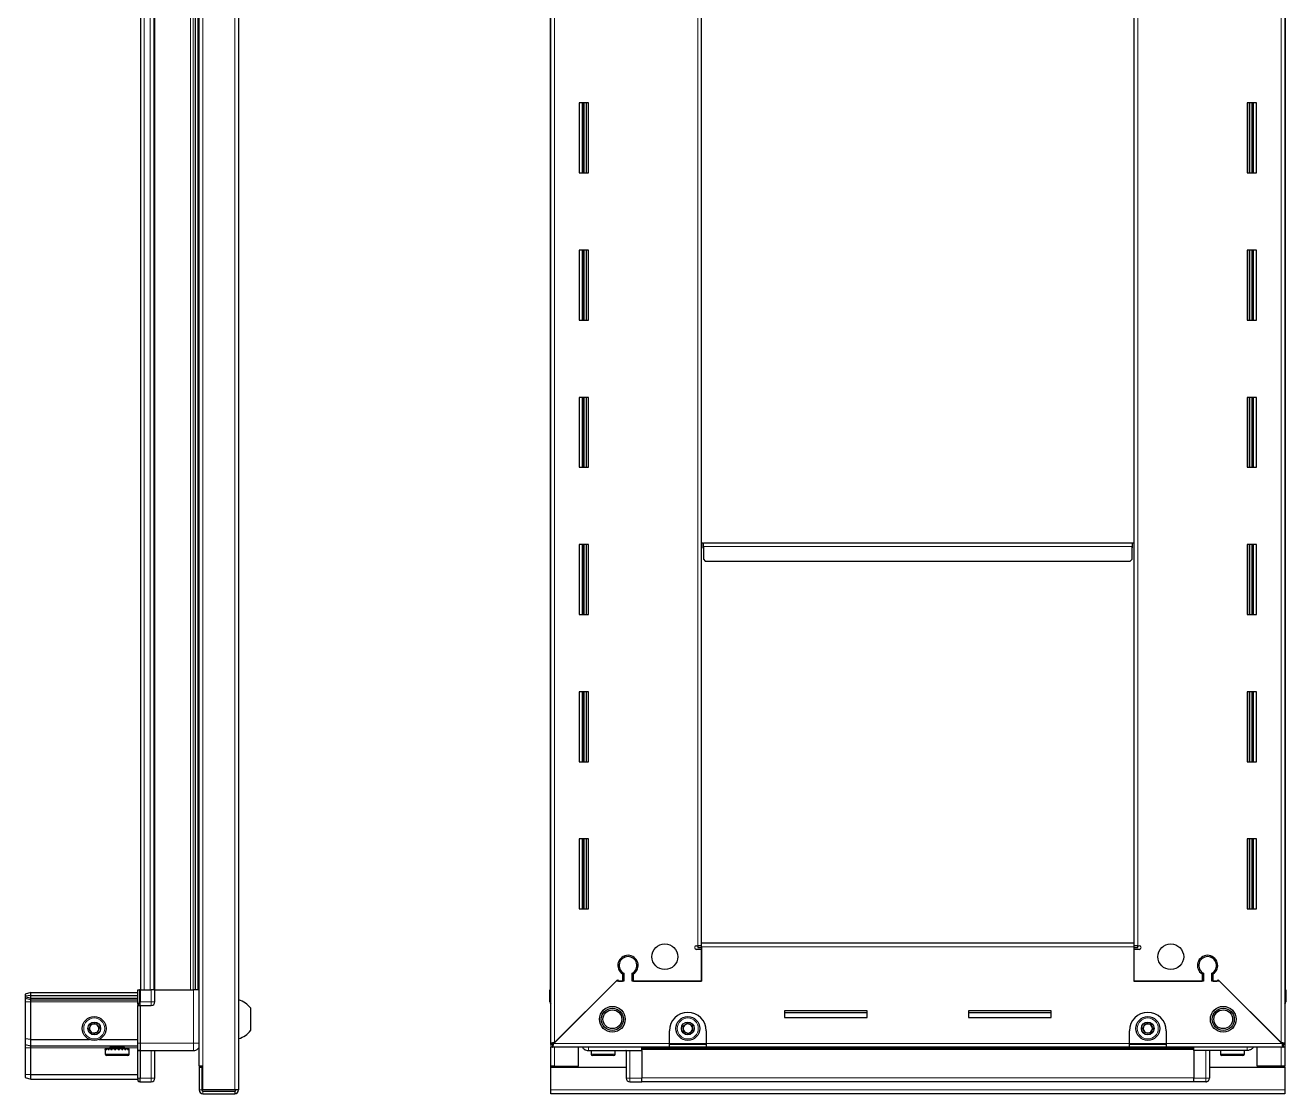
# Model space of a CAD drawing. Header units: millimetres. Extents: x 964 to 3493, y -1259 to 1435.
# Drawn here: x 2732 to 3418, y 94 to 675 of the extents above; entities that cross this region are included whole.
import ezdxf

# ---------------------------------------------------------------- set-up
doc = ezdxf.new("R2010")
doc.units = ezdxf.units.MM

msp = doc.modelspace()

# ---------------------------------------------------------------- linework, layer by layer
at = {"color": 8, "linetype": 'Continuous', "lineweight": 18}
for p, q in [((2846.38, 1290.97), (2846.38, 96.17)), ((2828.98, 1278.07), (2828.98, 109.07)), ((3020.21, 1265.22), (3020.21, 121.92)), ((3415.01, 121.92), (3415.01, 1265.22)), ((2797.13, 1236.57), (2797.13, 150.57)), ((2800.33, 1236.57), (2800.33, 150.57)), ((2802.98, 1236.57), (2802.98, 150.57)), ((2822.39, 150.57), (2822.39, 1236.57)), ((2823.8, 1236.57), (2823.8, 150.57)), ((2826.25, 150.57), (2826.25, 1236.57)), ((3098.01, 174.57), (3098.01, 1212.57)), ((3337.21, 1212.57), (3337.21, 174.57)), ((3035.11, 632.57), (3035.11, 594.57)), ((3036.35, 632.57), (3036.35, 594.57)), ((3398.88, 594.57), (3398.88, 632.57)), ((3400.11, 594.57), (3400.11, 632.57)), ((3035.11, 552.57), (3035.11, 514.57)), ((3036.35, 552.57), (3036.35, 514.57)), ((3398.88, 514.57), (3398.88, 552.57)), ((3400.11, 514.57), (3400.11, 552.57)), ((3035.11, 472.57), (3035.11, 434.57)), ((3036.35, 472.57), (3036.35, 434.57)), ((3398.88, 434.57), (3398.88, 472.57)), ((3400.11, 434.57), (3400.11, 472.57)), ((3035.11, 392.57), (3035.11, 354.57)), ((3036.35, 392.57), (3036.35, 354.57)), ((3101.11, 391.47), (3334.11, 391.47)), ((3398.88, 354.57), (3398.88, 392.57)), ((3400.11, 354.57), (3400.11, 392.57)), ((3035.11, 312.57), (3035.11, 274.57)), ((3036.35, 312.57), (3036.35, 274.57)), ((3398.88, 274.57), (3398.88, 312.57)), ((3400.11, 274.57), (3400.11, 312.57)), ((3035.11, 232.57), (3035.11, 194.57)), ((3036.35, 232.57), (3036.35, 194.57)), ((3398.88, 194.57), (3398.88, 232.57)), ((3400.11, 194.57), (3400.11, 232.57)), ((3335.11, 173.97), (3100.11, 173.97)), ((2735.48, 144.07), (2732.48, 144.07)), ((2735.48, 144.07), (2793.78, 144.07)), ((2794.98, 150.57), (2794.65, 150.57)), ((2794.98, 144.07), (2794.65, 144.07)), ((2794.98, 144.07), (2800.98, 144.07)), ((2800.98, 150.57), (2800.98, 144.07)), ((2802.98, 144.07), (2800.98, 144.07)), ((2800.98, 144.07), (2800.98, 142.07)), ((2823.98, 150.57), (2823.98, 121.57)), ((3018.11, 144.07), (3017.61, 144.07)), ((3417.11, 144.07), (3417.61, 144.07)), ((2794.98, 141.87), (2793.78, 141.87)), ((2732.48, 119.07), (2735.48, 119.07)), ((2735.48, 119.07), (2778.48, 119.07)), ((2786.48, 119.07), (2793.78, 119.07)), ((2794.98, 121.57), (2793.78, 121.57)), ((2794.98, 117.37), (2793.78, 117.37)), ((2794.98, 121.57), (2823.98, 121.57)), ((2800.98, 117.57), (2800.98, 102.57)), ((3019.71, 121.42), (3082.61, 121.42)), ((3020.21, 109.07), (3020.21, 119.32)), ((3061.11, 102.57), (3061.11, 117.57)), ((3067.61, 119.31), (3367.61, 119.31)), ((3067.61, 118.07), (3367.61, 118.07)), ((3102.61, 121.42), (3082.61, 121.42)), ((3102.61, 121.42), (3332.61, 121.42)), ((3352.61, 121.42), (3332.61, 121.42)), ((3352.61, 121.42), (3415.51, 121.42)), ((3374.11, 102.57), (3374.11, 117.57)), ((3415.01, 119.32), (3415.01, 109.07)), ((2788.98, 115.67), (2775.98, 115.67)), ((3044.42, 115.67), (3040.11, 115.67)), ((3053.11, 115.67), (3044.42, 115.67)), ((3390.09, 115.67), (3382.11, 115.67)), ((3395.11, 115.67), (3390.09, 115.67)), ((3020.21, 108.57), (3020.21, 109.07)), ((3415.01, 109.07), (3415.01, 108.57)), ((2794.98, 102.57), (2793.78, 102.57)), ((2794.98, 102.57), (2800.98, 102.57)), ((2800.98, 102.57), (2802.98, 102.57)), ((2800.98, 102.57), (2800.98, 100.57)), ((2828.48, 96.17), (2826.98, 96.17)), ((3417.11, 96.17), (3018.11, 96.17)), ((3059.11, 102.57), (3061.11, 102.57)), ((3067.61, 102.57), (3061.11, 102.57)), ((3061.11, 100.57), (3061.11, 102.57)), ((3067.61, 102.72), (3367.61, 102.72)), ((3367.61, 102.57), (3374.11, 102.57)), ((3376.11, 102.57), (3374.11, 102.57)), ((3374.11, 100.57), (3374.11, 102.57)), ((2829.08, 95.57), (2829.08, 94.07))]:
    msp.add_line(p, q, dxfattribs=at)
at = {"color": 7, "linetype": 'Continuous', "lineweight": 25}
for p, q in [((2848.48, 1290.97), (2848.48, 96.17)), ((2826.88, 1278.07), (2826.88, 109.07)), ((3018.11, 121.32), (3018.11, 1265.82)), ((3417.11, 1265.82), (3417.11, 121.32)), ((2795.13, 1236.57), (2795.13, 150.57)), ((2802.33, 1236.57), (2802.33, 150.57)), ((2825.01, 150.57), (2825.01, 1236.57)), ((2825.04, 150.57), (2825.04, 1236.57)), ((2826.83, 1236.57), (2826.83, 150.57)), ((3017.76, 1236.57), (3017.76, 150.57)), ((3417.46, 150.57), (3417.46, 1236.57)), ((3100.11, 176.07), (3100.11, 1211.07)), ((3335.11, 1211.07), (3335.11, 176.07)), ((3038.61, 632.57), (3033.61, 632.57)), ((3033.61, 632.57), (3033.61, 594.57)), ((3035.76, 594.57), (3035.76, 632.57)), ((3037.55, 594.57), (3037.55, 632.57)), ((3037.59, 594.57), (3037.59, 632.57)), ((3038.61, 594.57), (3038.61, 632.57)), ((3396.61, 632.57), (3396.61, 594.57)), ((3401.61, 632.57), (3396.61, 632.57)), ((3397.63, 632.57), (3397.63, 594.57)), ((3397.67, 632.57), (3397.67, 594.57)), ((3399.46, 632.57), (3399.46, 594.57)), ((3401.61, 594.57), (3401.61, 632.57)), ((3033.61, 594.57), (3038.61, 594.57)), ((3396.61, 594.57), (3401.61, 594.57)), ((3038.61, 552.57), (3033.61, 552.57)), ((3033.61, 552.57), (3033.61, 514.57)), ((3035.76, 514.57), (3035.76, 552.57)), ((3037.55, 514.57), (3037.55, 552.57)), ((3037.59, 514.57), (3037.59, 552.57)), ((3038.61, 514.57), (3038.61, 552.57)), ((3396.61, 552.57), (3396.61, 514.57)), ((3401.61, 552.57), (3396.61, 552.57)), ((3397.63, 552.57), (3397.63, 514.57)), ((3397.67, 552.57), (3397.67, 514.57)), ((3399.46, 552.57), (3399.46, 514.57)), ((3401.61, 514.57), (3401.61, 552.57)), ((3033.61, 514.57), (3038.61, 514.57)), ((3396.61, 514.57), (3401.61, 514.57)), ((3038.61, 472.57), (3033.61, 472.57)), ((3033.61, 472.57), (3033.61, 434.57)), ((3035.76, 434.57), (3035.76, 472.57)), ((3037.55, 434.57), (3037.55, 472.57)), ((3037.59, 434.57), (3037.59, 472.57)), ((3038.61, 434.57), (3038.61, 472.57)), ((3396.61, 472.57), (3396.61, 434.57)), ((3401.61, 472.57), (3396.61, 472.57)), ((3397.63, 472.57), (3397.63, 434.57)), ((3397.67, 472.57), (3397.67, 434.57)), ((3399.46, 472.57), (3399.46, 434.57)), ((3401.61, 434.57), (3401.61, 472.57)), ((3033.61, 434.57), (3038.61, 434.57)), ((3396.61, 434.57), (3401.61, 434.57)), ((3038.61, 392.57), (3033.61, 392.57)), ((3033.61, 392.57), (3033.61, 354.57)), ((3035.76, 354.57), (3035.76, 392.57)), ((3037.55, 354.57), (3037.55, 392.57)), ((3037.59, 354.57), (3037.59, 392.57)), ((3038.61, 354.57), (3038.61, 392.57)), ((3100.11, 393.57), (3100.86, 393.57)), ((3100.86, 393.57), (3100.86, 390.72)), ((3100.86, 390.72), (3101.11, 390.72)), ((3101.11, 391.47), (3101.11, 393.57)), ((3101.11, 393.57), (3334.11, 393.57)), ((3101.11, 391.47), (3101.11, 384.57)), ((3334.11, 393.57), (3334.11, 391.47)), ((3334.11, 384.57), (3334.11, 391.47)), ((3334.11, 390.72), (3334.36, 390.72)), ((3334.36, 390.72), (3334.36, 393.57)), ((3334.36, 393.57), (3335.11, 393.57)), ((3396.61, 392.57), (3396.61, 354.57)), ((3401.61, 392.57), (3396.61, 392.57)), ((3397.63, 392.57), (3397.63, 354.57)), ((3397.67, 392.57), (3397.67, 354.57)), ((3399.46, 392.57), (3399.46, 354.57)), ((3401.61, 354.57), (3401.61, 392.57)), ((3101.11, 384.57), (3102.11, 383.57)), ((3333.11, 383.57), (3334.11, 384.57)), ((3102.11, 383.57), (3333.11, 383.57)), ((3033.61, 354.57), (3038.61, 354.57)), ((3396.61, 354.57), (3401.61, 354.57)), ((3038.61, 312.57), (3033.61, 312.57)), ((3033.61, 312.57), (3033.61, 274.57)), ((3035.76, 274.57), (3035.76, 312.57)), ((3037.55, 274.57), (3037.55, 312.57)), ((3037.59, 274.57), (3037.59, 312.57)), ((3038.61, 274.57), (3038.61, 312.57)), ((3396.61, 312.57), (3396.61, 274.57)), ((3401.61, 312.57), (3396.61, 312.57)), ((3397.63, 312.57), (3397.63, 274.57)), ((3397.67, 312.57), (3397.67, 274.57)), ((3399.46, 312.57), (3399.46, 274.57)), ((3401.61, 274.57), (3401.61, 312.57)), ((3033.61, 274.57), (3038.61, 274.57)), ((3396.61, 274.57), (3401.61, 274.57)), ((3038.61, 232.57), (3033.61, 232.57)), ((3033.61, 232.57), (3033.61, 194.57)), ((3035.76, 194.57), (3035.76, 232.57)), ((3037.55, 194.57), (3037.55, 232.57)), ((3037.59, 194.57), (3037.59, 232.57)), ((3038.61, 194.57), (3038.61, 232.57)), ((3396.61, 232.57), (3396.61, 194.57)), ((3401.61, 232.57), (3396.61, 232.57)), ((3397.63, 232.57), (3397.63, 194.57)), ((3397.67, 232.57), (3397.67, 194.57)), ((3399.46, 232.57), (3399.46, 194.57)), ((3401.61, 194.57), (3401.61, 232.57)), ((3033.61, 194.57), (3038.61, 194.57)), ((3396.61, 194.57), (3401.61, 194.57)), ((3097.26, 174.57), (3098.01, 174.57)), ((3100.11, 172.57), (3097.26, 172.57)), ((3100.11, 174.57), (3098.01, 174.57)), ((3098.11, 174.57), (3098.11, 173.57)), ((3098.11, 173.57), (3100.11, 173.57)), ((3100.11, 173.97), (3100.11, 176.07)), ((3100.11, 176.07), (3335.11, 176.07)), ((3100.11, 173.97), (3100.11, 155.32)), ((3100.11, 155.32), (3100.11, 172.57)), ((3335.11, 176.07), (3335.11, 173.97)), ((3337.21, 174.57), (3335.11, 174.57)), ((3335.11, 173.97), (3335.11, 155.32)), ((3335.11, 173.57), (3337.11, 173.57)), ((3335.11, 172.57), (3335.11, 155.32)), ((3337.96, 172.57), (3335.11, 172.57)), ((3337.11, 173.57), (3337.11, 174.57)), ((3337.21, 174.57), (3337.96, 174.57)), ((3058.11, 168.94), (3058.11, 168.18)), ((3377.11, 168.94), (3377.11, 168.18)), ((3057.11, 159.21), (3057.11, 155.32)), ((3057.81, 159.61), (3057.81, 155.32)), ((3062.41, 155.32), (3062.41, 159.61)), ((3063.11, 155.32), (3063.11, 159.21)), ((3372.11, 159.21), (3372.11, 155.32)), ((3372.81, 159.61), (3372.81, 155.32)), ((3377.41, 155.32), (3377.41, 159.61)), ((3378.11, 155.32), (3378.11, 159.21)), ((3053.61, 155.32), (3019.71, 121.42)), ((3020.21, 121.92), (3054.31, 156.02)), ((3057.81, 155.32), (3053.61, 155.32)), ((3054.31, 156.02), (3055.01, 155.32)), ((3055.01, 155.32), (3057.11, 155.32)), ((3100.11, 155.32), (3062.41, 155.32)), ((3063.11, 155.32), (3100.11, 155.32)), ((3372.81, 155.32), (3335.11, 155.32)), ((3335.11, 155.32), (3372.11, 155.32)), ((3381.61, 155.32), (3377.41, 155.32)), ((3378.11, 155.32), (3380.21, 155.32)), ((3380.21, 155.32), (3380.91, 156.02)), ((3380.91, 156.02), (3415.01, 121.92)), ((3415.51, 121.42), (3381.61, 155.32)), ((2735.48, 149.07), (2732.48, 148.27)), ((2732.48, 148.27), (2732.48, 147.12)), ((2735.48, 147.57), (2732.48, 147.12)), ((2732.48, 147.12), (2732.48, 146.62)), ((2735.48, 146.07), (2732.48, 146.62)), ((2732.48, 146.62), (2732.48, 145.87)), ((2735.48, 145.07), (2732.48, 145.87)), ((2732.48, 145.87), (2732.48, 144.07)), ((2732.48, 144.07), (2732.48, 123.9)), ((2735.48, 147.57), (2735.48, 149.07)), ((2735.48, 149.07), (2793.78, 149.07)), ((2735.48, 146.07), (2735.48, 147.57)), ((2735.48, 147.57), (2793.78, 147.57)), ((2735.48, 146.07), (2793.78, 146.07)), ((2735.48, 145.07), (2735.48, 146.07)), ((2735.48, 145.07), (2793.78, 145.07)), ((2735.48, 144.07), (2735.48, 145.07)), ((2735.48, 123.57), (2735.48, 144.07)), ((2793.78, 142.75), (2793.78, 150.57)), ((2793.78, 150.57), (2794.65, 150.57)), ((2794.65, 150.57), (2794.65, 150.57)), ((2794.65, 150.57), (2794.65, 144.07)), ((2794.98, 150.57), (2794.65, 150.57)), ((2794.98, 150.57), (2794.98, 144.07)), ((2794.98, 150.57), (2794.98, 150.57)), ((2794.98, 150.57), (2794.98, 144.07)), ((2794.98, 150.57), (2800.98, 150.57)), ((2794.98, 142.07), (2794.98, 144.07)), ((2802.98, 150.57), (2800.98, 150.57)), ((2802.98, 144.07), (2802.98, 150.57)), ((2802.98, 150.57), (2823.98, 150.57)), ((3017.61, 150.57), (3017.61, 150.57)), ((3017.61, 144.07), (3017.61, 150.57)), ((3017.61, 150.57), (3017.61, 150.57)), ((3017.61, 150.57), (3017.61, 144.07)), ((3018.11, 150.57), (3017.61, 150.57)), ((3417.11, 150.57), (3417.61, 150.57)), ((3417.61, 150.57), (3417.61, 150.57)), ((3417.61, 144.07), (3417.61, 150.57)), ((3417.61, 150.57), (3417.61, 144.07)), ((2793.78, 142.75), (2793.78, 142.07)), ((2794.98, 142.07), (2793.78, 142.07)), ((2793.78, 141.87), (2793.78, 142.07)), ((2793.78, 121.57), (2793.78, 141.87)), ((2794.98, 142.07), (2794.98, 141.87)), ((2794.98, 142.07), (2800.98, 142.07)), ((2794.98, 141.87), (2794.98, 121.57)), ((2855.08, 128.57), (2855.08, 140.57)), ((3018.11, 142.75), (3018.11, 142.75)), ((3190.11, 139.07), (3145.11, 139.07)), ((3145.11, 139.07), (3145.11, 135.57)), ((3145.11, 138.32), (3190.11, 138.32)), ((3190.11, 135.57), (3190.11, 139.07)), ((3290.11, 139.07), (3245.11, 139.07)), ((3245.11, 139.07), (3245.11, 135.57)), ((3245.11, 138.32), (3290.11, 138.32)), ((3290.11, 135.57), (3290.11, 139.07)), ((3145.11, 135.57), (3190.11, 135.57)), ((3245.11, 135.57), (3290.11, 135.57)), ((2735.48, 123.57), (2732.48, 123.9)), ((2732.48, 123.9), (2732.48, 120.87)), ((2735.48, 123.57), (2767.48, 123.57)), ((2735.48, 120.07), (2735.48, 123.57)), ((2772.48, 123.57), (2793.78, 123.57)), ((3082.61, 121.42), (3082.61, 128.32)), ((3102.61, 128.32), (3102.61, 121.42)), ((3332.61, 121.42), (3332.61, 128.32)), ((3352.61, 128.32), (3352.61, 121.42)), ((2732.48, 120.87), (2735.48, 120.07)), ((2732.48, 120.87), (2732.48, 119.07)), ((2732.48, 119.07), (2732.48, 104.73)), ((2735.48, 120.07), (2793.78, 120.07)), ((2735.48, 119.07), (2735.48, 120.07)), ((2735.48, 104.57), (2735.48, 119.07)), ((2775.98, 118.57), (2775.98, 115.67)), ((2776, 118.57), (2775.98, 118.57)), ((2776, 118.07), (2776, 118.57)), ((2776.1, 118.57), (2776, 118.57)), ((2776, 118.07), (2776.1, 118.07)), ((2776.1, 118.07), (2776.1, 118.57)), ((2776.47, 118.57), (2776.1, 118.57)), ((2776.47, 118.07), (2776.47, 118.57)), ((2776.79, 118.57), (2776.47, 118.57)), ((2776.47, 118.07), (2776.79, 118.07)), ((2776.79, 118.07), (2776.79, 118.57)), ((2777.53, 118.57), (2776.79, 118.57)), ((2777.53, 118.07), (2777.53, 118.57)), ((2778.04, 118.57), (2777.53, 118.57)), ((2777.53, 118.07), (2778.04, 118.07)), ((2778.04, 118.07), (2778.04, 118.57)), ((2779.07, 118.57), (2778.04, 118.57)), ((2778.08, 118.67), (2778.08, 118.57)), ((2786.88, 118.67), (2778.08, 118.67)), ((2778.48, 120.07), (2778.48, 120.04)), ((2778.48, 120.04), (2779.17, 119.55)), ((2786.48, 120.04), (2778.48, 120.04)), ((2779.17, 119.55), (2778.48, 119.07)), ((2786.48, 119.07), (2778.48, 119.07)), ((2779.07, 118.07), (2779.07, 118.57)), ((2779.72, 118.57), (2779.07, 118.57)), ((2779.07, 118.07), (2779.72, 118.07)), ((2785.79, 119.55), (2779.17, 119.55)), ((2779.72, 118.07), (2779.72, 118.57)), ((2780.95, 118.57), (2779.72, 118.57)), ((2780.95, 118.07), (2780.95, 118.57)), ((2781.44, 118.57), (2780.95, 118.57)), ((2780.95, 118.07), (2781.68, 118.07)), ((2781.44, 118.07), (2781.44, 118.57)), ((2781.68, 118.07), (2781.68, 118.57)), ((2782.98, 118.57), (2781.68, 118.57)), ((2782.98, 118.07), (2782.98, 118.57)), ((2782.98, 118.07), (2783.71, 118.07)), ((2783.31, 118.07), (2783.31, 118.57)), ((2783.71, 118.57), (2783.31, 118.57)), ((2783.71, 118.07), (2783.71, 118.57)), ((2784.95, 118.57), (2783.71, 118.57)), ((2784.95, 118.07), (2784.95, 118.57)), ((2785.62, 118.57), (2784.95, 118.57)), ((2784.95, 118.07), (2785.62, 118.07)), ((2785.62, 118.07), (2785.62, 118.57)), ((2786.69, 118.57), (2785.62, 118.57)), ((2785.79, 119.55), (2786.48, 120.04)), ((2786.48, 119.07), (2785.79, 119.55)), ((2786.48, 120.04), (2786.48, 120.07)), ((2786.69, 118.07), (2786.69, 118.57)), ((2787.23, 118.57), (2786.69, 118.57)), ((2786.69, 118.07), (2787.23, 118.07)), ((2786.88, 118.57), (2786.88, 118.67)), ((2787.23, 118.07), (2787.23, 118.57)), ((2788.02, 118.57), (2787.23, 118.57)), ((2788.02, 118.07), (2788.02, 118.57)), ((2788.37, 118.57), (2788.02, 118.57)), ((2788.02, 118.07), (2788.37, 118.07)), ((2788.37, 118.07), (2788.37, 118.57)), ((2788.8, 118.57), (2788.37, 118.57)), ((2788.8, 118.07), (2788.8, 118.57)), ((2788.93, 118.57), (2788.8, 118.57)), ((2788.8, 118.07), (2788.93, 118.07)), ((2788.93, 118.07), (2788.93, 118.57)), ((2788.98, 118.57), (2788.93, 118.57)), ((2788.98, 115.67), (2788.98, 118.57)), ((2793.78, 117.57), (2793.78, 121.57)), ((2794.98, 117.57), (2793.78, 117.57)), ((2793.78, 117.37), (2793.78, 117.57)), ((2793.78, 102.57), (2793.78, 117.37)), ((2794.98, 121.57), (2794.98, 117.57)), ((2794.98, 117.57), (2794.98, 117.37)), ((2794.98, 117.57), (2823.98, 117.57)), ((2794.98, 117.37), (2794.98, 102.57)), ((2794.98, 117.37), (2794.98, 102.57)), ((2802.98, 102.57), (2802.98, 117.57)), ((3018.11, 120.82), (3018.11, 121.32)), ((3019.61, 121.32), (3018.11, 121.32)), ((3018.11, 120.82), (3018.11, 119.32)), ((3019.11, 120.82), (3018.11, 120.82)), ((3018.11, 109.07), (3018.11, 119.32)), ((3019.11, 119.32), (3018.11, 119.32)), ((3019.11, 120.82), (3019.11, 119.32)), ((3082.61, 119.32), (3019.11, 119.32)), ((3033.11, 109.07), (3033.11, 119.32)), ((3038.61, 117.57), (3067.61, 117.57)), ((3040.11, 117.57), (3040.11, 115.67)), ((3053.11, 115.67), (3053.11, 117.57)), ((3059.11, 117.57), (3059.11, 102.57)), ((3367.61, 118.72), (3067.61, 118.72)), ((3067.61, 117.57), (3067.61, 118.07)), ((3067.61, 117.57), (3067.61, 102.57)), ((3082.61, 119.32), (3082.61, 121.42)), ((3102.61, 120.82), (3082.61, 120.82)), ((3102.61, 119.32), (3082.61, 119.32)), ((3102.61, 121.42), (3102.61, 119.32)), ((3332.61, 119.32), (3102.61, 119.32)), ((3332.61, 119.32), (3332.61, 121.42)), ((3352.61, 120.82), (3332.61, 120.82)), ((3352.61, 119.32), (3332.61, 119.32)), ((3352.61, 121.42), (3352.61, 119.32)), ((3416.11, 119.32), (3352.61, 119.32)), ((3367.61, 117.57), (3367.61, 118.07)), ((3396.61, 117.57), (3367.61, 117.57)), ((3367.61, 117.57), (3367.61, 102.57)), ((3376.11, 117.57), (3376.11, 102.57)), ((3382.11, 117.57), (3382.11, 115.67)), ((3395.11, 115.67), (3395.11, 117.57)), ((3402.11, 109.07), (3402.11, 119.32)), ((3415.61, 121.32), (3417.11, 121.32)), ((3416.11, 120.82), (3416.11, 119.32)), ((3417.11, 120.82), (3416.11, 120.82)), ((3417.11, 119.32), (3416.11, 119.32)), ((3417.11, 121.32), (3417.11, 120.82)), ((3417.11, 120.82), (3417.11, 119.32)), ((3417.11, 119.32), (3417.11, 109.07)), ((2788.18, 114.87), (2776.78, 114.87)), ((3044.69, 114.87), (3040.91, 114.87)), ((3052.31, 114.87), (3044.69, 114.87)), ((3389.9, 114.87), (3382.91, 114.87)), ((3394.31, 114.87), (3389.9, 114.87)), ((2732.48, 104.73), (2735.48, 104.57)), ((2732.48, 104.73), (2732.48, 102.87)), ((2732.48, 102.87), (2735.48, 102.07)), ((2735.48, 104.57), (2793.78, 104.57)), ((2735.48, 102.07), (2735.48, 104.57)), ((2828.98, 109.07), (2826.88, 109.07)), ((2826.98, 108.57), (2826.98, 96.17)), ((2826.98, 108.57), (2828.48, 108.57)), ((2828.48, 108.57), (2828.48, 96.17)), ((2828.98, 96.17), (2828.98, 109.07)), ((3020.21, 109.07), (3018.11, 109.07)), ((3018.11, 108.57), (3018.11, 109.07)), ((3018.11, 96.17), (3018.11, 108.57)), ((3018.11, 108.57), (3059.11, 108.57)), ((3019.61, 108.57), (3019.61, 109.07)), ((3020.21, 109.07), (3033.11, 109.07)), ((3376.11, 108.57), (3417.11, 108.57)), ((3415.01, 109.07), (3402.11, 109.07)), ((3417.11, 109.07), (3415.01, 109.07)), ((3415.61, 108.57), (3415.61, 109.07)), ((3417.11, 108.57), (3417.11, 109.07)), ((3417.11, 108.57), (3417.11, 96.17)), ((2735.48, 102.07), (2793.78, 102.07)), ((2793.78, 102.57), (2793.78, 101.07)), ((2793.78, 101.07), (2794.65, 100.57)), ((2794.98, 100.57), (2794.65, 100.57)), ((2794.98, 100.57), (2794.98, 102.57)), ((2794.98, 100.57), (2800.98, 100.57)), ((2846.38, 96.17), (2828.98, 96.17)), ((2848.48, 96.17), (2846.38, 96.17)), ((3018.11, 94.07), (3018.11, 96.17)), ((3059.11, 102.57), (3059.11, 102.57)), ((3061.11, 100.57), (3067.61, 100.57)), ((3061.11, 100.57), (3067.61, 100.57)), ((3067.61, 100.57), (3067.61, 102.57)), ((3067.61, 100.72), (3367.61, 100.72)), ((3067.61, 100.57), (3067.61, 100.57)), ((3367.61, 100.57), (3367.61, 102.57)), ((3374.11, 100.57), (3367.61, 100.57)), ((3367.61, 100.57), (3367.61, 100.57)), ((3367.61, 100.57), (3367.61, 100.57)), ((3374.11, 100.57), (3367.61, 100.57)), ((3375.43, 101.07), (3375.43, 101.07)), ((3417.11, 96.17), (3417.11, 94.07)), ((2829.08, 95.57), (2846.38, 95.57)), ((2829.08, 94.07), (2846.38, 94.07)), ((2846.38, 95.57), (2846.38, 94.07)), ((3417.11, 94.07), (3018.11, 94.07))]:
    msp.add_line(p, q, dxfattribs=at)
for centre, radius in [((3080.11, 168.57), 7), ((3355.11, 168.57), 7), ((3051.61, 134.57), 7), ((3051.61, 134.57), 6.03), ((3051.61, 134.57), 5.1), ((3383.61, 134.57), 7), ((3383.61, 134.57), 6.02), ((3383.61, 134.57), 5.1), ((2769.98, 129.57), 6.5), ((2769.98, 129.57), 3.46), ((3092.61, 129.57), 6.5), ((3092.61, 129.57), 3.46), ((3342.61, 129.57), 6.5), ((3342.61, 129.57), 3.46)]:
    msp.add_circle(centre, radius, dxfattribs=at)
at = {"color": 8, "linetype": 'Continuous', "lineweight": 18}
for centre in [(2769.98, 129.57), (3092.61, 129.57), (3342.61, 129.57)]:
    msp.add_circle(centre, 5.7, dxfattribs=at)
at = {"color": 7, "linetype": 'Continuous', "lineweight": 25}
for centre, radius, start, end in [((3097.26, 173.57), 1, 90, 270), ((3337.96, 173.57), 1, 270, 90), ((3060.11, 163.82), 5.5, 303.05573, 236.94427), ((3060.11, 163.82), 4.8, 298.63099, 241.36901), ((3375.11, 163.82), 5.5, 303.05573, 236.94427), ((3375.11, 163.82), 4.8, 298.63099, 241.36901), ((2800.98, 144.07), 2, 270, 0), ((2845.46, 133.55), 11.91, 36.1266, 75.29965), ((3019.61, 144.07), 2, 180, 221.39416), ((3415.61, 144.07), 2, 318.57492, 360), ((3415.61, 144.07), 2, 318.59038, 0), ((3092.61, 128.32), 10, 90, 180), ((3092.61, 128.32), 10, 0, 90), ((3342.61, 128.32), 10, 90, 180), ((3342.61, 128.32), 10, 0, 90), ((2769.98, 129.57), 2.5, 155.91157, 215.91157), ((2769.98, 129.57), 2.5, 95.91157, 155.91157), ((2769.98, 129.57), 2.5, 35.91157, 95.91157), ((2769.98, 129.57), 2.5, 335.91157, 35.91157), ((3092.61, 129.57), 2.5, 127.47401, 187.47401), ((3092.61, 129.57), 2.5, 67.47401, 127.47401), ((3092.61, 129.57), 2.5, 7.47401, 67.47401), ((3342.61, 129.57), 2.5, 147.04236, 207.04236), ((3342.61, 129.57), 2.5, 87.04236, 147.04236), ((3342.61, 129.57), 2.5, 27.04236, 87.04236), ((3342.61, 129.57), 2.5, 327.04236, 27.04236), ((2769.98, 129.57), 2.5, 215.91157, 275.91157), ((2769.98, 129.57), 2.5, 275.91157, 335.91157), ((2845.46, 135.6), 11.91, 284.70035, 323.8734), ((3092.61, 129.57), 2.5, 187.47401, 247.47401), ((3092.61, 129.57), 2.5, 247.47401, 307.47401), ((3092.61, 129.57), 2.5, 307.47401, 7.47401), ((3342.61, 129.57), 2.5, 207.04236, 267.04236), ((3342.61, 129.57), 2.5, 267.04236, 327.04236), ((2778.08, 119.07), 0.4, 270, 360), ((2786.88, 119.07), 0.4, 180, 270), ((3058.91, 117.37), 0.2, 0, 90), ((3376.31, 117.37), 0.2, 90, 180), ((2776.78, 115.67), 0.8, 180, 270), ((2788.18, 115.67), 0.8, 270, 360), ((3040.91, 115.67), 0.8, 180, 270), ((3052.31, 115.67), 0.8, 270, 0), ((3382.91, 115.67), 0.8, 180, 270), ((3394.31, 115.67), 0.8, 270, 360), ((2800.98, 102.57), 2, 270, 0), ((2829.08, 96.17), 2.1, 180, 270), ((2829.08, 96.17), 0.6, 180, 270), ((2846.38, 96.17), 2.1, 270, 0), ((2846.38, 96.17), 0.6, 270, 0), ((3061.11, 102.57), 2, 180, 270), ((3374.11, 102.57), 2, 270, 0), ((3374.11, 102.57), 2, 270, 288.58003), ((3374.11, 102.57), 2, 303.94202, 311.40962)]:
    msp.add_arc(centre, radius, start, end, dxfattribs=at)
msp.add_ellipse((2791.19, 144.07), major_axis=(3.46, 0), ratio=0.57735, start_param=5.560451, end_param=6.283185, dxfattribs=at)
for points, knots in [([(2826.83, 150.57), (2826.8, 150.57), (2826.58, 150.57), (2825.86, 150.57), (2824.89, 150.57), (2824.24, 150.57), (2823.98, 150.57)], [0, 0, 0, 0, 0.071707, 0.420979, 0.770251, 1, 1, 1, 1]), ([(2767.11, 129.27), (2767.32, 129.74), (2767.72, 130.63), (2768.11, 131.5), (2768.29, 131.91)], [0, 0, 0, 0, 0.534686, 1, 1, 1, 1]), ([(2768.29, 131.91), (2768.63, 131.94), (2769.45, 132.03), (2770.44, 132.13), (2771.04, 132.19), (2771.16, 132.21)], [0, 0, 0, 0, 0.362901, 0.866875, 1, 1, 1, 1]), ([(2771.16, 132.21), (2771.46, 131.79), (2772.03, 131.01), (2772.59, 130.23), (2772.85, 129.87)], [0, 0, 0, 0, 0.534686, 1, 1, 1, 1]), ([(3089.94, 130.68), (3090.04, 130.75), (3090.52, 131.12), (3091.31, 131.72), (3091.96, 132.22), (3092.24, 132.43)], [0, 0, 0, 0, 0.133125, 0.637099, 1, 1, 1, 1]), ([(3090.32, 127.81), (3090.25, 128.33), (3090.13, 129.28), (3090, 130.23), (3089.94, 130.68)], [0, 0, 0, 0, 0.534686, 1, 1, 1, 1]), ([(3092.24, 132.43), (3092.71, 132.24), (3093.6, 131.87), (3094.49, 131.5), (3094.9, 131.33)], [0, 0, 0, 0, 0.5346859, 1, 1, 1, 1]), ([(3094.9, 131.33), (3094.97, 130.82), (3095.09, 129.86), (3095.22, 128.91), (3095.28, 128.47)], [0, 0, 0, 0, 0.534686, 1, 1, 1, 1]), ([(3339.73, 129.72), (3340.01, 130.15), (3340.53, 130.96), (3341.06, 131.77), (3341.3, 132.14)], [0, 0, 0, 0, 0.534686, 1, 1, 1, 1]), ([(3341.3, 132.14), (3341.42, 132.14), (3342.02, 132.1), (3343.02, 132.05), (3343.84, 132.01), (3344.18, 131.99)], [0, 0, 0, 0, 0.1331247, 0.6370994, 1, 1, 1, 1]), ([(3344.18, 131.99), (3344.42, 131.53), (3344.85, 130.67), (3345.29, 129.82), (3345.49, 129.42)], [0, 0, 0, 0, 0.534686, 1, 1, 1, 1]), ([(2768.81, 126.94), (2768.5, 127.35), (2767.94, 128.13), (2767.37, 128.91), (2767.11, 129.27)], [0, 0, 0, 0, 0.534686, 1, 1, 1, 1]), ([(2771.68, 127.23), (2771.55, 127.22), (2770.96, 127.16), (2769.97, 127.06), (2769.15, 126.97), (2768.81, 126.94)], [0, 0, 0, 0, 0.133125, 0.637099, 1, 1, 1, 1]), ([(2772.85, 129.87), (2772.64, 129.4), (2772.25, 128.52), (2771.86, 127.64), (2771.68, 127.23)], [0, 0, 0, 0, 0.5346859, 1, 1, 1, 1]), ([(3092.99, 126.71), (3092.51, 126.91), (3091.62, 127.28), (3090.73, 127.64), (3090.32, 127.81)], [0, 0, 0, 0, 0.534686, 1, 1, 1, 1]), ([(3095.28, 128.47), (3095, 128.26), (3094.35, 127.75), (3093.56, 127.15), (3093.09, 126.78), (3092.99, 126.71)], [0, 0, 0, 0, 0.362901, 0.866875, 1, 1, 1, 1]), ([(3341.04, 127.15), (3340.81, 127.61), (3340.37, 128.47), (3339.93, 129.32), (3339.73, 129.72)], [0, 0, 0, 0, 0.534686, 1, 1, 1, 1]), ([(3343.92, 127), (3343.58, 127.02), (3342.76, 127.06), (3341.76, 127.11), (3341.17, 127.14), (3341.04, 127.15)], [0, 0, 0, 0, 0.3629006, 0.8668753, 1, 1, 1, 1]), ([(3345.49, 129.42), (3345.21, 128.99), (3344.69, 128.18), (3344.17, 127.37), (3343.92, 127)], [0, 0, 0, 0, 0.534686, 1, 1, 1, 1]), ([(2823.98, 117.57), (2824.42, 117.62), (2825.1, 117.69), (2825.91, 118.13), (2826.47, 118.56), (2826.75, 118.94), (2826.88, 119.12)], [0, 0, 0, 0, 0.3842982, 0.5911726, 0.8024372, 1, 1, 1, 1]), ([(3020.21, 121.92), (3019.96, 121.88), (3019.46, 121.79), (3018.82, 121.65), (3018.36, 121.52), (3018.14, 121.41), (3018.12, 121.34), (3018.11, 121.32)], [0, 0, 0, 0, 0.230255, 0.448522, 0.666786, 0.88505, 1, 1, 1, 1]), ([(3019.11, 119.32), (3019.16, 119.35), (3019.25, 119.4), (3019.38, 119.79), (3019.51, 120.35), (3019.62, 120.93), (3019.69, 121.3), (3019.71, 121.42)], [0, 0, 0, 0, 0.230255, 0.448522, 0.666786, 0.88505, 1, 1, 1, 1]), ([(3035.4, 119.32), (3035.52, 119.12), (3035.9, 118.47), (3037.06, 117.76), (3038.09, 117.63), (3038.61, 117.57)], [0, 0, 0, 0, 0.18225, 0.591125, 1, 1, 1, 1]), ([(3067.61, 117.57), (3067.61, 117.61), (3067.61, 117.68), (3067.61, 118.3), (3067.61, 118.88), (3067.61, 119.28), (3067.61, 119.31)], [0, 0, 0, 0, 0.324279, 0.648558, 0.972836, 1, 1, 1, 1]), ([(3367.61, 117.57), (3367.61, 117.61), (3367.61, 117.68), (3367.61, 118.3), (3367.61, 118.88), (3367.61, 119.28), (3367.61, 119.31)], [0, 0, 0, 0, 0.324279, 0.648558, 0.972836, 1, 1, 1, 1]), ([(3399.83, 119.32), (3399.71, 119.12), (3399.32, 118.47), (3398.16, 117.76), (3397.13, 117.63), (3396.61, 117.57)], [0, 0, 0, 0, 0.18225, 0.591125, 1, 1, 1, 1]), ([(3417.11, 121.32), (3417.08, 121.37), (3417.03, 121.46), (3416.64, 121.59), (3416.08, 121.72), (3415.5, 121.83), (3415.14, 121.9), (3415.01, 121.92)], [0, 0, 0, 0, 0.2302553, 0.4485219, 0.6667858, 0.8850496, 1, 1, 1, 1]), ([(3415.51, 121.42), (3415.56, 121.17), (3415.65, 120.67), (3415.78, 120.03), (3415.91, 119.57), (3416.02, 119.35), (3416.09, 119.33), (3416.11, 119.32)], [0, 0, 0, 0, 0.230255, 0.448522, 0.666786, 0.88505, 1, 1, 1, 1])]:
    msp.add_open_spline(points, degree=3, knots=knots, dxfattribs=at)
at = {"color": 8, "linetype": 'Continuous', "lineweight": 18}
for points, knots in [([(2823.98, 121.57), (2824.42, 121.57), (2825.1, 121.57), (2825.91, 121.57), (2826.47, 121.57), (2826.75, 121.57), (2826.88, 121.57)], [0, 0, 0, 0, 0.384298, 0.591173, 0.802437, 1, 1, 1, 1]), ([(3038.61, 117.57), (3038.61, 117.62), (3038.61, 117.69), (3038.61, 118.13), (3038.61, 118.58), (3038.61, 118.99), (3038.61, 119.27), (3038.61, 119.32)], [0, 0, 0, 0, 0.359753, 0.553414, 0.751185, 0.948956, 1, 1, 1, 1]), ([(3396.61, 117.57), (3396.61, 117.62), (3396.61, 117.69), (3396.61, 118.13), (3396.61, 118.58), (3396.61, 118.99), (3396.61, 119.27), (3396.61, 119.32)], [0, 0, 0, 0, 0.359753, 0.553414, 0.751185, 0.948956, 1, 1, 1, 1])]:
    msp.add_open_spline(points, degree=3, knots=knots, dxfattribs=at)
msp.add_open_spline([(2823.98, 121.57), (2823.98, 121.05), (2823.98, 120), (2823.98, 118.68), (2823.98, 117.75), (2823.98, 117.63), (2823.98, 117.57)], degree=3, dxfattribs=at)
at = {"color": 7, "linetype": 'Continuous', "lineweight": 25}
for points in [[(3019.11, 120.82), (3019.16, 120.83), (3019.26, 120.85), (3019.41, 120.99), (3019.56, 121.19), (3019.66, 121.34), (3019.71, 121.42)], [(3020.21, 121.92), (3020.13, 121.87), (3019.98, 121.77), (3019.78, 121.62), (3019.64, 121.47), (3019.62, 121.37), (3019.61, 121.32)], [(3415.61, 121.32), (3415.6, 121.37), (3415.58, 121.47), (3415.45, 121.62), (3415.25, 121.77), (3415.09, 121.87), (3415.01, 121.92)], [(3415.51, 121.42), (3415.56, 121.34), (3415.66, 121.19), (3415.81, 120.99), (3415.96, 120.85), (3416.06, 120.83), (3416.11, 120.82)]]:
    msp.add_open_spline(points, degree=3, dxfattribs=at)

doc.saveas('drawing.dxf')
